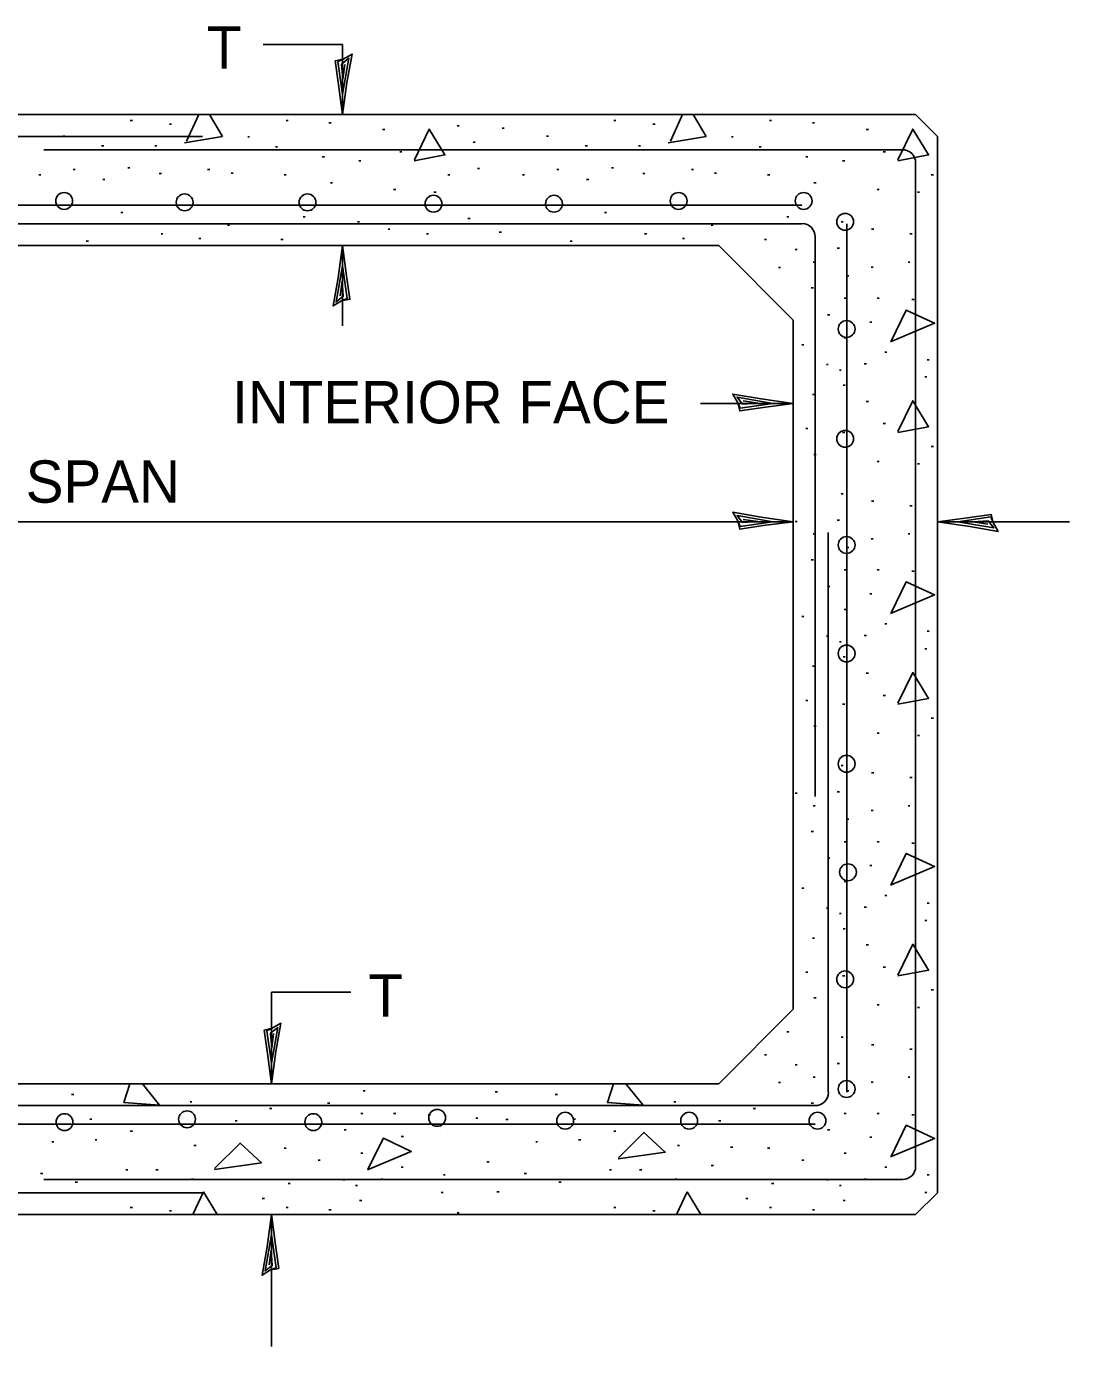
# Model space of a CAD drawing. Extents: x -0.01 to 2.83, y -0.16 to 1.83.
# Drawn here: x 1.5015 to 1.7889, y 0.7932 to 1.157 of the extents above; entities that cross this region are included whole.
import ezdxf

# ---------------------------------------------------------------- set-up
doc = ezdxf.new("R2010")
doc.units = 0
for name, color, linetype in [('RD_Pr_Roadway_Dimensions', 7, 'Continuous'), ('RD_Pr_Roadway_Notes', 7, 'Continuous'), ('SH_General_Details', 7, 'Continuous')]:
    doc.layers.add(name, color=color, linetype=linetype)

msp = doc.modelspace()

# ---------------------------------------------------------------- linework, layer by layer
at = {"layer": 'RD_Pr_Roadway_Dimensions'}
for p, q in [((1.58859, 1.15204), (1.56676, 1.15204)), ((1.58859, 1.13269), (1.58859, 1.15204)), ((1.58859, 1.09663), (1.58859, 1.07447)), ((1.34359, 1.0205), (1.7128, 1.0205)), ((1.75256, 1.0205), (1.78894, 1.0205)), ((1.56908, 0.86563), (1.56908, 0.89088)), ((1.56908, 0.89088), (1.59091, 0.89088)), ((1.56908, 0.82958), (1.56908, 0.80775)), ((1.56908, 0.80775), (1.56908, 0.79319))]:
    msp.add_line(p, q, dxfattribs=at)
for points in [[(1.58881, 1.14796), (1.58661, 1.14752), (1.58749, 1.14101), (1.58859, 1.13269), (1.5898, 1.14156), (1.59124, 1.14939), (1.58881, 1.14796), (1.58732, 1.1473), (1.58859, 1.13831), (1.59036, 1.14823), (1.58837, 1.14664), (1.5887, 1.14255), (1.58925, 1.14652)], [(1.58837, 1.08136), (1.59063, 1.0818), (1.5897, 1.08831), (1.58859, 1.09663), (1.58738, 1.0877), (1.586, 1.07998), (1.58837, 1.08136), (1.58991, 1.08202), (1.58859, 1.09101), (1.58683, 1.08109), (1.58881, 1.08263), (1.58848, 1.08676), (1.58798, 1.08279)], [(1.69753, 1.02072), (1.69808, 1.01846), (1.70453, 1.01945), (1.7128, 1.0205), (1.70393, 1.02177), (1.69615, 1.02314), (1.69753, 1.02072), (1.69819, 1.01917), (1.70718, 1.0205), (1.69731, 1.02221), (1.69885, 1.02028), (1.70304, 1.02055), (1.69896, 1.02116)], [(1.76788, 1.02028), (1.76733, 1.02253), (1.76082, 1.0216), (1.75256, 1.0205), (1.76143, 1.01923), (1.76925, 1.01785), (1.76788, 1.02028), (1.76722, 1.02182), (1.75812, 1.0205), (1.76804, 1.01879), (1.76655, 1.02072), (1.76236, 1.02044), (1.76639, 1.01984)], [(1.56924, 0.88091), (1.56698, 0.88035), (1.56792, 0.87396), (1.56908, 0.86563), (1.57023, 0.87451), (1.57161, 0.88228), (1.56924, 0.88091), (1.56775, 0.88024), (1.56908, 0.87126), (1.57078, 0.88112), (1.5688, 0.87958), (1.56913, 0.8755), (1.56963, 0.87947)], [(1.5688, 0.81431), (1.57106, 0.81475), (1.57012, 0.82125), (1.56908, 0.82958), (1.56781, 0.82065), (1.56643, 0.81287), (1.5688, 0.81431), (1.57029, 0.81486), (1.56908, 0.82396), (1.56726, 0.81403), (1.56924, 0.81552), (1.56891, 0.81971), (1.56842, 0.81574)]]:
    msp.add_lwpolyline(points, dxfattribs=at)
at = {"layer": 'RD_Pr_Roadway_Notes'}
msp.add_line((1.7128, 1.05313), (1.68728, 1.05313), dxfattribs=at)
msp.add_lwpolyline([(1.69753, 1.0533), (1.69808, 1.05104), (1.70453, 1.05198), (1.7128, 1.05313), (1.70393, 1.05434), (1.69615, 1.05567), (1.69753, 1.0533), (1.69819, 1.05181), (1.70718, 1.05313), (1.69731, 1.05485), (1.69885, 1.05291), (1.70304, 1.05319), (1.69896, 1.05379)], dxfattribs=at)
at = {"layer": 'SH_General_Details'}
for p, q in [((1.30985, 1.13269), (1.74649, 1.13269)), ((1.74649, 1.13269), (1.30985, 1.13269)), ((1.74649, 1.13269), (1.30985, 1.13269)), ((1.75256, 1.12668), (1.74649, 1.13269)), ((1.5301, 1.13109), (1.53071, 1.13109)), ((1.54096, 1.1301), (1.54151, 1.1301)), ((1.57305, 1.13109), (1.5736, 1.13109)), ((1.58484, 1.13042), (1.58545, 1.13042)), ((1.59967, 1.12861), (1.60023, 1.12861)), ((1.62018, 1.1296), (1.62079, 1.1296)), ((1.63259, 1.12899), (1.63314, 1.12899)), ((1.66335, 1.13109), (1.6639, 1.13109)), ((1.67415, 1.1301), (1.67476, 1.1301)), ((1.70624, 1.13109), (1.70685, 1.13109)), ((1.71809, 1.13042), (1.7187, 1.13042)), ((1.73293, 1.12861), (1.73353, 1.12861)), ((1.31349, 1.12668), (1.55, 1.12668)), ((1.51152, 1.12679), (1.51207, 1.12679)), ((1.56252, 1.12662), (1.56301, 1.12662)), ((1.62465, 1.12508), (1.6252, 1.12508)), ((1.64483, 1.12679), (1.64532, 1.12679)), ((1.69577, 1.12662), (1.69626, 1.12662)), ((1.75256, 1.12668), (1.75256, 0.83559)), ((1.75256, 0.83559), (1.75256, 1.12668)), ((1.74285, 1.12304), (1.50633, 1.12304)), ((1.52222, 1.12409), (1.52282, 1.12409)), ((1.53688, 1.12409), (1.53748, 1.12409)), ((1.57012, 1.12381), (1.57073, 1.12381)), ((1.58302, 1.12106), (1.58363, 1.12106)), ((1.60436, 1.12243), (1.60497, 1.12243)), ((1.65547, 1.12409), (1.65607, 1.12409)), ((1.67019, 1.12409), (1.67074, 1.12409)), ((1.70338, 1.12381), (1.70393, 1.12381)), ((1.71628, 1.12106), (1.71683, 1.12106)), ((1.73761, 1.12243), (1.73822, 1.12243)), ((1.74288, 1.12303), (1.74285, 1.12304)), ((1.51439, 1.11753), (1.51499, 1.11753)), ((1.52944, 1.11808), (1.53005, 1.11808)), ((1.55144, 1.11753), (1.55204, 1.11753)), ((1.59311, 1.12001), (1.59367, 1.12001)), ((1.62581, 1.11786), (1.62636, 1.11786)), ((1.64769, 1.11753), (1.64825, 1.11753)), ((1.66269, 1.11808), (1.66324, 1.11808)), ((1.68474, 1.11753), (1.68529, 1.11753)), ((1.72637, 1.12001), (1.72697, 1.12001)), ((1.74649, 0.84286), (1.74649, 1.1194)), ((1.74649, 1.1194), (1.74651, 1.11939)), ((1.5049, 1.11609), (1.50546, 1.11609)), ((1.5226, 1.11482), (1.52315, 1.11482)), ((1.53809, 1.11648), (1.5387, 1.11648)), ((1.55789, 1.11653), (1.55849, 1.11653)), ((1.57249, 1.11609), (1.5731, 1.11609)), ((1.58529, 1.11389), (1.58584, 1.11389)), ((1.61759, 1.11609), (1.6182, 1.11609)), ((1.63821, 1.11609), (1.63871, 1.11609)), ((1.65585, 1.11482), (1.65646, 1.11482)), ((1.67135, 1.11648), (1.67195, 1.11648)), ((1.69114, 1.11653), (1.69169, 1.11653)), ((1.70574, 1.11609), (1.70635, 1.11609)), ((1.71848, 1.11389), (1.71909, 1.11389)), ((1.75084, 1.11609), (1.75145, 1.11609)), ((1.60265, 1.11207), (1.60326, 1.11207)), ((1.61379, 1.11135), (1.61439, 1.11135)), ((1.7359, 1.11207), (1.73651, 1.11207)), ((1.74704, 1.11135), (1.74759, 1.11135)), ((1.71517, 1.10777), (1.34116, 1.10777)), ((1.51124, 1.10777), (1.51124, 1.10777)), ((1.54526, 1.10777), (1.54526, 1.10777)), ((1.57922, 1.10777), (1.57922, 1.10777)), ((1.61324, 1.10777), (1.61324, 1.10777)), ((1.64725, 1.10777), (1.64725, 1.10777)), ((1.68127, 1.10777), (1.68127, 1.10777)), ((1.71534, 1.10777), (1.71534, 1.10777)), ((1.71517, 1.10264), (1.34116, 1.10264)), ((1.71517, 1.10264), (1.34116, 1.10264)), ((1.50942, 1.10259), (1.50998, 1.10259)), ((1.52751, 1.10573), (1.52811, 1.10573)), ((1.57779, 1.10457), (1.57834, 1.10457)), ((1.59273, 1.10314), (1.59333, 1.10314)), ((1.62316, 1.10407), (1.62377, 1.10407)), ((1.64268, 1.10259), (1.64328, 1.10259)), ((1.66081, 1.10573), (1.66137, 1.10573)), ((1.71104, 1.10457), (1.71154, 1.10457)), ((1.71522, 1.10266), (1.71517, 1.10264)), ((1.71522, 1.10266), (1.71517, 1.10264)), ((1.72598, 1.10314), (1.72658, 1.10314)), ((1.72758, 1.10259), (1.72758, 1.10259)), ((1.72758, 1.10259), (1.72758, 0.86326)), ((1.53865, 1.09983), (1.53914, 1.09983)), ((1.55689, 1.1022), (1.5575, 1.1022)), ((1.60116, 1.1011), (1.60166, 1.1011)), ((1.61175, 1.09983), (1.6123, 1.09983)), ((1.63176, 1.10032), (1.63237, 1.10032)), ((1.67184, 1.09983), (1.67245, 1.09983)), ((1.69014, 1.1022), (1.69069, 1.1022)), ((1.71881, 1.099), (1.71886, 1.09902)), ((1.71881, 1.099), (1.71886, 1.09902)), ((1.71881, 0.94474), (1.71881, 1.099)), ((1.71881, 0.94474), (1.71881, 1.099)), ((1.73436, 1.1011), (1.73497, 1.1011)), ((1.74494, 1.09983), (1.74555, 1.09983)), ((1.3641, 1.09663), (1.69229, 1.09663)), ((1.3641, 1.09663), (1.69229, 1.09663)), ((1.69229, 1.09663), (1.3641, 1.09663)), ((1.69229, 1.09663), (1.3641, 1.09663)), ((1.51802, 1.09779), (1.51863, 1.09779)), ((1.54901, 1.09856), (1.54961, 1.09856)), ((1.57161, 1.09829), (1.57222, 1.09829)), ((1.65133, 1.09779), (1.65188, 1.09779)), ((1.68226, 1.09856), (1.68287, 1.09856)), ((1.69229, 1.09663), (1.7128, 1.07607)), ((1.7128, 1.07607), (1.69229, 1.09663)), ((1.70486, 1.09829), (1.70547, 1.09829)), ((1.7133, 1.09553), (1.71385, 1.09553)), ((1.72493, 1.09586), (1.72554, 1.09586)), ((1.71831, 1.092), (1.71881, 1.092)), ((1.74445, 1.092), (1.74494, 1.092)), ((1.70878, 1.09057), (1.70933, 1.09057)), ((1.72752, 1.08831), (1.72808, 1.08831)), ((1.73425, 1.09062), (1.7348, 1.09062)), ((1.71776, 1.08494), (1.71837, 1.08494)), ((1.72686, 1.08208), (1.72741, 1.08208)), ((1.7359, 1.08208), (1.73651, 1.08208)), ((1.7455, 1.08175), (1.7461, 1.08175)), ((1.72228, 1.0775), (1.72289, 1.0775)), ((1.7128, 1.07607), (1.7128, 0.88614)), ((1.7128, 0.88614), (1.7128, 1.07607)), ((1.73386, 1.07551), (1.73447, 1.07551)), ((1.72686, 1.07116), (1.72741, 1.07116)), ((1.72758, 1.07271), (1.72758, 1.07271)), ((1.71512, 1.06923), (1.71572, 1.06923)), ((1.738, 1.06725), (1.7386, 1.06725)), ((1.72195, 1.06383), (1.72245, 1.06383)), ((1.73237, 1.06405), (1.73298, 1.06405)), ((1.74969, 1.06515), (1.75024, 1.06515)), ((1.72554, 1.06223), (1.72603, 1.06223)), ((1.74902, 1.06041), (1.74957, 1.06041)), ((1.71809, 1.05556), (1.7187, 1.05556)), ((1.72653, 1.05815), (1.72708, 1.05815)), ((1.73293, 1.05368), (1.73353, 1.05368)), ((1.71628, 1.04619), (1.71683, 1.04619)), ((1.72637, 1.04508), (1.72697, 1.04508)), ((1.73761, 1.04757), (1.73822, 1.04757)), ((1.72758, 1.04277), (1.72758, 1.04277)), ((1.75084, 1.04128), (1.75145, 1.04128)), ((1.71848, 1.03907), (1.71909, 1.03907)), ((1.7359, 1.03714), (1.73651, 1.03714)), ((1.74704, 1.03643), (1.74759, 1.03643)), ((1.72598, 1.02822), (1.72658, 1.02822)), ((1.73436, 1.02618), (1.73497, 1.02618)), ((1.74494, 1.02491), (1.74555, 1.02491)), ((1.7133, 1.0206), (1.71385, 1.0206)), ((1.72493, 1.02094), (1.72554, 1.02094)), ((1.71831, 1.01714), (1.71881, 1.01714)), ((1.72245, 1.01752), (1.72245, 0.86326)), ((1.73425, 1.01581), (1.7348, 1.01581)), ((1.74445, 1.01714), (1.74494, 1.01714)), ((1.72752, 1.01344), (1.72808, 1.01344)), ((1.72758, 1.01289), (1.72758, 1.01289)), ((1.71776, 1.01002), (1.71837, 1.01002)), ((1.72686, 1.00721), (1.72741, 1.00721)), ((1.7359, 1.00721), (1.73651, 1.00721)), ((1.7455, 1.00688), (1.7461, 1.00688)), ((1.72228, 1.00269), (1.72289, 1.00269)), ((1.73386, 1.00065), (1.73447, 1.00065)), ((1.71512, 0.99436), (1.71572, 0.99436)), ((1.72686, 0.99629), (1.72741, 0.99629)), ((1.738, 0.99238), (1.7386, 0.99238)), ((1.74969, 0.99034), (1.75024, 0.99034)), ((1.72195, 0.98896), (1.72245, 0.98896)), ((1.72554, 0.98742), (1.72603, 0.98742)), ((1.73237, 0.98913), (1.73298, 0.98913)), ((1.72653, 0.98323), (1.72708, 0.98323)), ((1.74902, 0.98549), (1.74957, 0.98549)), ((1.71809, 0.98069), (1.7187, 0.98069)), ((1.7275, 0.98189), (1.7275, 0.98189)), ((1.73293, 0.97882), (1.73353, 0.97882)), ((1.73761, 0.97264), (1.73822, 0.97264)), ((1.71628, 0.97127), (1.71683, 0.97127)), ((1.72637, 0.97021), (1.72697, 0.97021)), ((1.71848, 0.96421), (1.71909, 0.96421)), ((1.75084, 0.96636), (1.75145, 0.96636)), ((1.7359, 0.96228), (1.73651, 0.96228)), ((1.74704, 0.96156), (1.74759, 0.96156)), ((1.72598, 0.95335), (1.72658, 0.95335)), ((1.72758, 0.95302), (1.72758, 0.95302)), ((1.73436, 0.95131), (1.73497, 0.95131)), ((1.74494, 0.95004), (1.74555, 0.95004)), ((1.72493, 0.94607), (1.72554, 0.94607)), ((1.7133, 0.94574), (1.71385, 0.94574)), ((1.71831, 0.94221), (1.71881, 0.94221)), ((1.73425, 0.94089), (1.7348, 0.94089)), ((1.74445, 0.94221), (1.74494, 0.94221)), ((1.71776, 0.93515), (1.71837, 0.93515)), ((1.72752, 0.93851), (1.72808, 0.93851)), ((1.72686, 0.93229), (1.72741, 0.93229)), ((1.7359, 0.93229), (1.73651, 0.93229)), ((1.7455, 0.93195), (1.7461, 0.93195)), ((1.72228, 0.92782), (1.72289, 0.92782)), ((1.73386, 0.92578), (1.73447, 0.92578)), ((1.72686, 0.92137), (1.72741, 0.92137)), ((1.72758, 0.92313), (1.72758, 0.92313)), ((1.71512, 0.9195), (1.71572, 0.9195)), ((1.738, 0.91751), (1.7386, 0.91751)), ((1.72195, 0.91404), (1.72245, 0.91404)), ((1.73237, 0.91426), (1.73298, 0.91426)), ((1.74969, 0.91541), (1.75024, 0.91541)), ((1.72554, 0.91255), (1.72603, 0.91255)), ((1.74902, 0.91062), (1.74957, 0.91062)), ((1.72653, 0.90836), (1.72708, 0.90836)), ((1.71809, 0.90577), (1.7187, 0.90577)), ((1.73293, 0.90395), (1.73353, 0.90395)), ((1.71628, 0.8964), (1.71683, 0.8964)), ((1.72637, 0.89535), (1.72697, 0.89535)), ((1.73761, 0.89777), (1.73822, 0.89777)), ((1.72758, 0.8932), (1.72758, 0.8932)), ((1.75084, 0.89149), (1.75145, 0.89149)), ((1.71848, 0.88928), (1.71909, 0.88928)), ((1.7128, 0.88614), (1.69229, 0.86563)), ((1.69229, 0.86563), (1.7128, 0.88614)), ((1.7359, 0.88741), (1.73651, 0.88741)), ((1.74704, 0.88664), (1.74759, 0.88664)), ((1.71104, 0.87991), (1.71154, 0.87991)), ((1.72598, 0.87848), (1.72658, 0.87848)), ((1.70486, 0.87363), (1.70547, 0.87363)), ((1.73436, 0.87638), (1.73497, 0.87638)), ((1.74494, 0.87517), (1.74555, 0.87517)), ((1.7133, 0.87087), (1.71385, 0.87087)), ((1.72493, 0.8712), (1.72554, 0.8712)), ((1.70878, 0.86596), (1.70933, 0.86596)), ((1.71831, 0.8674), (1.71881, 0.8674)), ((1.73425, 0.86602), (1.7348, 0.86602)), ((1.74445, 0.8674), (1.74494, 0.8674)), ((1.69229, 0.86563), (1.3641, 0.86563)), ((1.69229, 0.86563), (1.3641, 0.86563)), ((1.3641, 0.86563), (1.69229, 0.86563)), ((1.51395, 0.86266), (1.51455, 0.86266)), ((1.59427, 0.86365), (1.59488, 0.86365)), ((1.63066, 0.86337), (1.63127, 0.86337)), ((1.6472, 0.86266), (1.6478, 0.86266)), ((1.72245, 0.86326), (1.7225, 0.86323)), ((1.72752, 0.86365), (1.72808, 0.86365)), ((1.72758, 0.86326), (1.72758, 0.86326)), ((1.71881, 0.85962), (1.33753, 0.85962)), ((1.54664, 0.86062), (1.54713, 0.86062)), ((1.56852, 0.85885), (1.56913, 0.85885)), ((1.58451, 0.86028), (1.58512, 0.86028)), ((1.67989, 0.86062), (1.68044, 0.86062)), ((1.70178, 0.85885), (1.70238, 0.85885)), ((1.71776, 0.86028), (1.71837, 0.86028)), ((1.71886, 0.8596), (1.71881, 0.85962)), ((1.51896, 0.85588), (1.51951, 0.85588)), ((1.55899, 0.85538), (1.55959, 0.85538)), ((1.59361, 0.85742), (1.59422, 0.85742)), ((1.60265, 0.85742), (1.60326, 0.85742)), ((1.61224, 0.85709), (1.61285, 0.85709)), ((1.62531, 0.85615), (1.62586, 0.85615)), ((1.63364, 0.85577), (1.63424, 0.85577)), ((1.65221, 0.85588), (1.65282, 0.85588)), ((1.69224, 0.85538), (1.69285, 0.85538)), ((1.72686, 0.85742), (1.72741, 0.85742)), ((1.7359, 0.85742), (1.73651, 0.85742)), ((1.7455, 0.85709), (1.7461, 0.85709)), ((1.71881, 0.8545), (1.33753, 0.8545)), ((1.51091, 0.8545), (1.51091, 0.8545)), ((1.5301, 0.85257), (1.53071, 0.85257)), ((1.54559, 0.8545), (1.54559, 0.8545)), ((1.58021, 0.8545), (1.58021, 0.8545)), ((1.58903, 0.8529), (1.58964, 0.8529)), ((1.61489, 0.8545), (1.61489, 0.8545)), ((1.61562, 0.85183), (1.61561, 0.85185)), ((1.64957, 0.8545), (1.64957, 0.8545)), ((1.66335, 0.85257), (1.6639, 0.85257)), ((1.68425, 0.8545), (1.68425, 0.8545)), ((1.71898, 0.8545), (1.71898, 0.8545)), ((1.72228, 0.8529), (1.72289, 0.8529)), ((1.50854, 0.84959), (1.50909, 0.84959)), ((1.52045, 0.85014), (1.52095, 0.85014)), ((1.54763, 0.8486), (1.54824, 0.8486)), ((1.57249, 0.84788), (1.5731, 0.84788)), ((1.60479, 0.8511), (1.60539, 0.8511)), ((1.64185, 0.84959), (1.64235, 0.84959)), ((1.65365, 0.85014), (1.65425, 0.85014)), ((1.68088, 0.8486), (1.68143, 0.8486)), ((1.69555, 0.84815), (1.69615, 0.84815)), ((1.70574, 0.84788), (1.70635, 0.84788)), ((1.73386, 0.85086), (1.73447, 0.85086)), ((1.58187, 0.84457), (1.58247, 0.84457)), ((1.59361, 0.8465), (1.59422, 0.8465)), ((1.6284, 0.84413), (1.629, 0.84413)), ((1.71512, 0.84457), (1.71572, 0.84457)), ((1.72686, 0.8465), (1.72741, 0.8465)), ((1.5054, 0.84088), (1.50601, 0.84088)), ((1.52888, 0.84193), (1.52949, 0.84193)), ((1.53721, 0.84193), (1.53782, 0.84193)), ((1.6048, 0.84264), (1.60529, 0.84264)), ((1.61643, 0.84055), (1.61693, 0.84055)), ((1.63865, 0.84088), (1.63926, 0.84088)), ((1.66219, 0.84193), (1.66274, 0.84193)), ((1.67046, 0.84193), (1.67107, 0.84193)), ((1.69018, 0.84305), (1.69079, 0.84305)), ((1.738, 0.84264), (1.7386, 0.84264)), ((1.74651, 0.84286), (1.74649, 0.84286)), ((1.74969, 0.84055), (1.75024, 0.84055)), ((1.50633, 0.83922), (1.74285, 0.83922)), ((1.50633, 0.83922), (1.74285, 0.83922)), ((1.51499, 0.83851), (1.5156, 0.83851)), ((1.54697, 0.83933), (1.54758, 0.83933)), ((1.5736, 0.83812), (1.5742, 0.83812)), ((1.5887, 0.83917), (1.58925, 0.83917)), ((1.59223, 0.83763), (1.59278, 0.83763)), ((1.59918, 0.83933), (1.59973, 0.83933)), ((1.64825, 0.83851), (1.64885, 0.83851)), ((1.68022, 0.83933), (1.68077, 0.83933)), ((1.70685, 0.83812), (1.70745, 0.83812)), ((1.72195, 0.83917), (1.72245, 0.83917)), ((1.72554, 0.83763), (1.72603, 0.83763)), ((1.73237, 0.83933), (1.73298, 0.83933)), ((1.74285, 0.83922), (1.74288, 0.83922)), ((1.74285, 0.83922), (1.74288, 0.83922)), ((1.55, 0.83559), (1.31349, 0.83559)), ((1.56648, 0.83399), (1.56709, 0.83399)), ((1.59328, 0.83349), (1.59389, 0.83349)), ((1.61577, 0.8357), (1.61638, 0.8357)), ((1.63116, 0.83586), (1.63176, 0.83586)), ((1.69974, 0.83399), (1.70029, 0.83399)), ((1.72653, 0.83349), (1.72708, 0.83349)), ((1.74649, 0.82958), (1.75256, 0.83559)), ((1.74902, 0.8357), (1.74957, 0.8357)), ((1.74649, 0.82958), (1.30985, 0.82958)), ((1.30985, 0.82958), (1.74649, 0.82958)), ((1.5301, 0.83156), (1.53071, 0.83156)), ((1.54096, 0.83057), (1.54151, 0.83057)), ((1.57305, 0.83156), (1.5736, 0.83156)), ((1.58484, 0.8309), (1.58545, 0.8309)), ((1.62018, 0.83002), (1.62079, 0.83002)), ((1.66335, 0.83156), (1.6639, 0.83156)), ((1.67415, 0.83057), (1.67476, 0.83057)), ((1.70624, 0.83156), (1.70685, 0.83156)), ((1.71809, 0.8309), (1.7187, 0.8309))]:
    msp.add_line(p, q, dxfattribs=at)
for points in [[(1.54565, 1.12535), (1.54901, 1.13269)], [(1.55193, 1.13269), (1.55557, 1.12668)], [(1.67895, 1.12535), (1.68226, 1.13269)], [(1.68518, 1.13269), (1.68882, 1.12668)], [(1.60844, 1.12028), (1.61246, 1.12872), (1.61682, 1.1216), (1.60833, 1.12001)], [(1.74164, 1.12028), (1.74572, 1.12872), (1.75007, 1.1216), (1.74158, 1.12001)], [(1.55557, 1.12668), (1.5451, 1.12497)], [(1.68882, 1.12668), (1.67835, 1.12497)], [(1.73976, 1.07023), (1.74395, 1.07882), (1.75172, 1.07519), (1.7396, 1.07012)], [(1.74164, 1.04536), (1.74572, 1.05385), (1.75007, 1.04668), (1.74158, 1.04508)], [(1.73976, 0.99541), (1.74395, 1.00396), (1.75172, 1.00032), (1.7396, 0.99525)], [(1.74164, 0.97049), (1.74572, 0.97892), (1.75007, 0.97181), (1.74158, 0.97021)], [(1.73976, 0.92054), (1.74395, 0.92909), (1.75172, 0.92545), (1.7396, 0.92033)], [(1.74164, 0.89557), (1.74572, 0.90406), (1.75007, 0.89689), (1.74158, 0.89535)], [(1.53346, 0.86563), (1.53821, 0.85973), (1.52839, 0.86045), (1.53005, 0.86563)], [(1.66671, 0.86563), (1.67145, 0.85973), (1.66159, 0.86045), (1.66324, 0.86563)], [(1.66461, 0.84521), (1.67161, 0.85221), (1.67751, 0.84681), (1.66455, 0.84493)], [(1.73976, 0.84562), (1.74395, 0.85417), (1.75172, 0.85053), (1.7396, 0.84546)], [(1.55336, 0.84226), (1.56037, 0.84926), (1.56626, 0.84386), (1.55331, 0.84198)], [(1.59563, 0.84208), (1.59988, 0.85062), (1.60754, 0.84698), (1.59547, 0.84191)], [(1.54735, 0.82958), (1.55033, 0.83586)], [(1.55033, 0.83586), (1.55408, 0.82958)], [(1.6806, 0.82958), (1.68359, 0.83586)], [(1.68359, 0.83586), (1.68733, 0.82958)]]:
    msp.add_lwpolyline(points, dxfattribs=at)
for centre in [(1.51192, 1.10891), (1.54511, 1.10852), (1.57895, 1.10852), (1.61368, 1.10814), (1.64687, 1.10814), (1.68121, 1.10891), (1.71566, 1.10891), (1.72711, 1.10314), (1.7275, 1.07362), (1.72711, 1.04335), (1.7275, 1.0141), (1.7275, 0.98421), (1.7275, 0.95381), (1.72788, 0.92391), (1.72711, 0.8944), (1.7275, 0.86417), (1.51202, 0.85506), (1.54578, 0.85583), (1.58056, 0.85506), (1.61468, 0.85621), (1.64997, 0.85544), (1.6841, 0.85544), (1.71949, 0.85544)]:
    msp.add_circle(centre, 0.00232, dxfattribs=at)
for centre, start, end in [((1.74288, 1.11939), 0, 90), ((1.71522, 1.09902), 0, 90), ((1.71522, 1.09902), 0, 90), ((1.71886, 0.86323), 270, 0), ((1.74288, 0.84286), 270, 0), ((1.74288, 0.84286), 270, 0)]:
    msp.add_arc(centre, 0.00364, start, end, dxfattribs=at)

# ---------------------------------------------------------------- texts
at = {"layer": 'RD_Pr_Roadway_Dimensions'}
for s, height, p in [('T', 0.01167, (1.55124, 1.14534)), ('SPAN', 0.011667, (1.50132, 1.02575)), ('T', 0.01167, (1.59573, 0.88411))]:
    msp.add_text(s, height=height, dxfattribs=at).set_placement(p)
at = {"layer": 'RD_Pr_Roadway_Notes'}
msp.add_text('INTERIOR FACE', height=0.0116667, dxfattribs=at).set_placement((1.5582, 1.04762))

doc.saveas('drawing.dxf')
